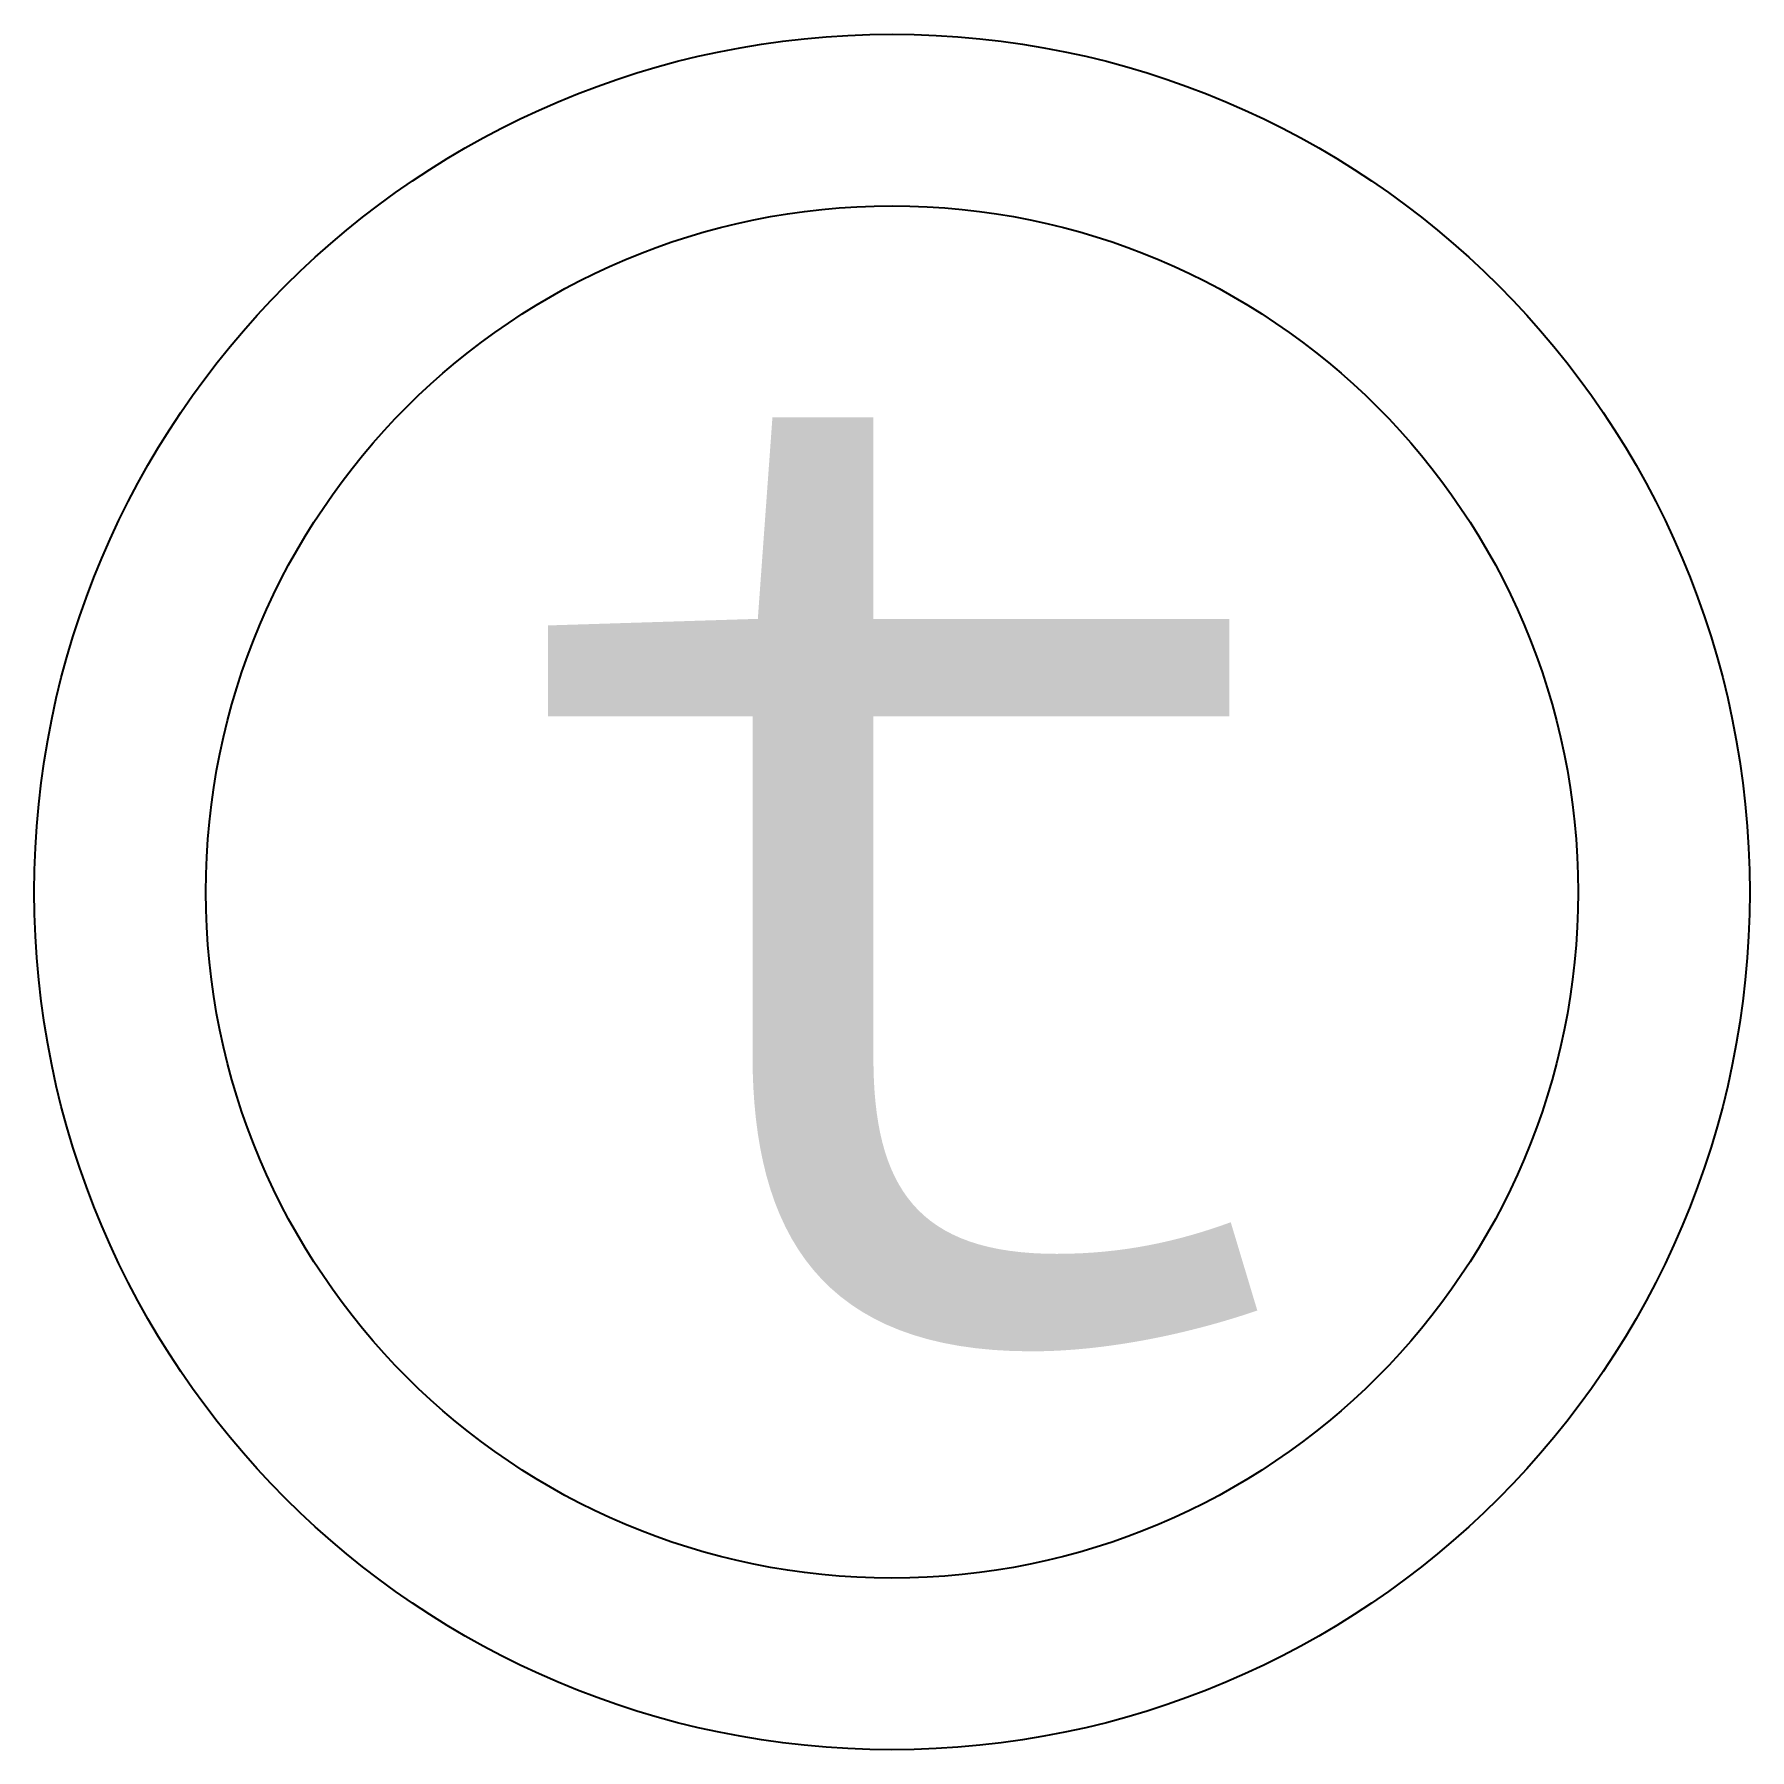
# Model space of a CAD drawing. Header units: millimetres. Extents: x -250 to 250, y -250 to 250.
import ezdxf
from ezdxf.enums import TextEntityAlignment as Align

# ---------------------------------------------------------------- set-up
doc = ezdxf.new("R2010")
doc.units = ezdxf.units.MM
doc.layers.add('jidou3', color=6, linetype='Continuous')
doc.layers.add('KEISO', color=7, linetype='Continuous')
doc.styles.get("Standard").update_dxf_attribs({"font": 'txt.shx', "width": 0.75, "bigfont": 'bigfont.shx'})

msp = doc.modelspace()

# ---------------------------------------------------------------- linework, layer by layer
at = {"layer": 'KEISO', "color": 3}
for radius in [250, 200]:
    msp.add_circle((0, 0), radius, dxfattribs=at)

# ---------------------------------------------------------------- texts
at = {"layer": 'jidou3', "color": 3, "linetype": 'Continuous', "width": 1.1}
msp.add_text('ｔ', height=320, dxfattribs=at).set_placement((0, 0), align=Align.MIDDLE)

doc.saveas('drawing.dxf')
